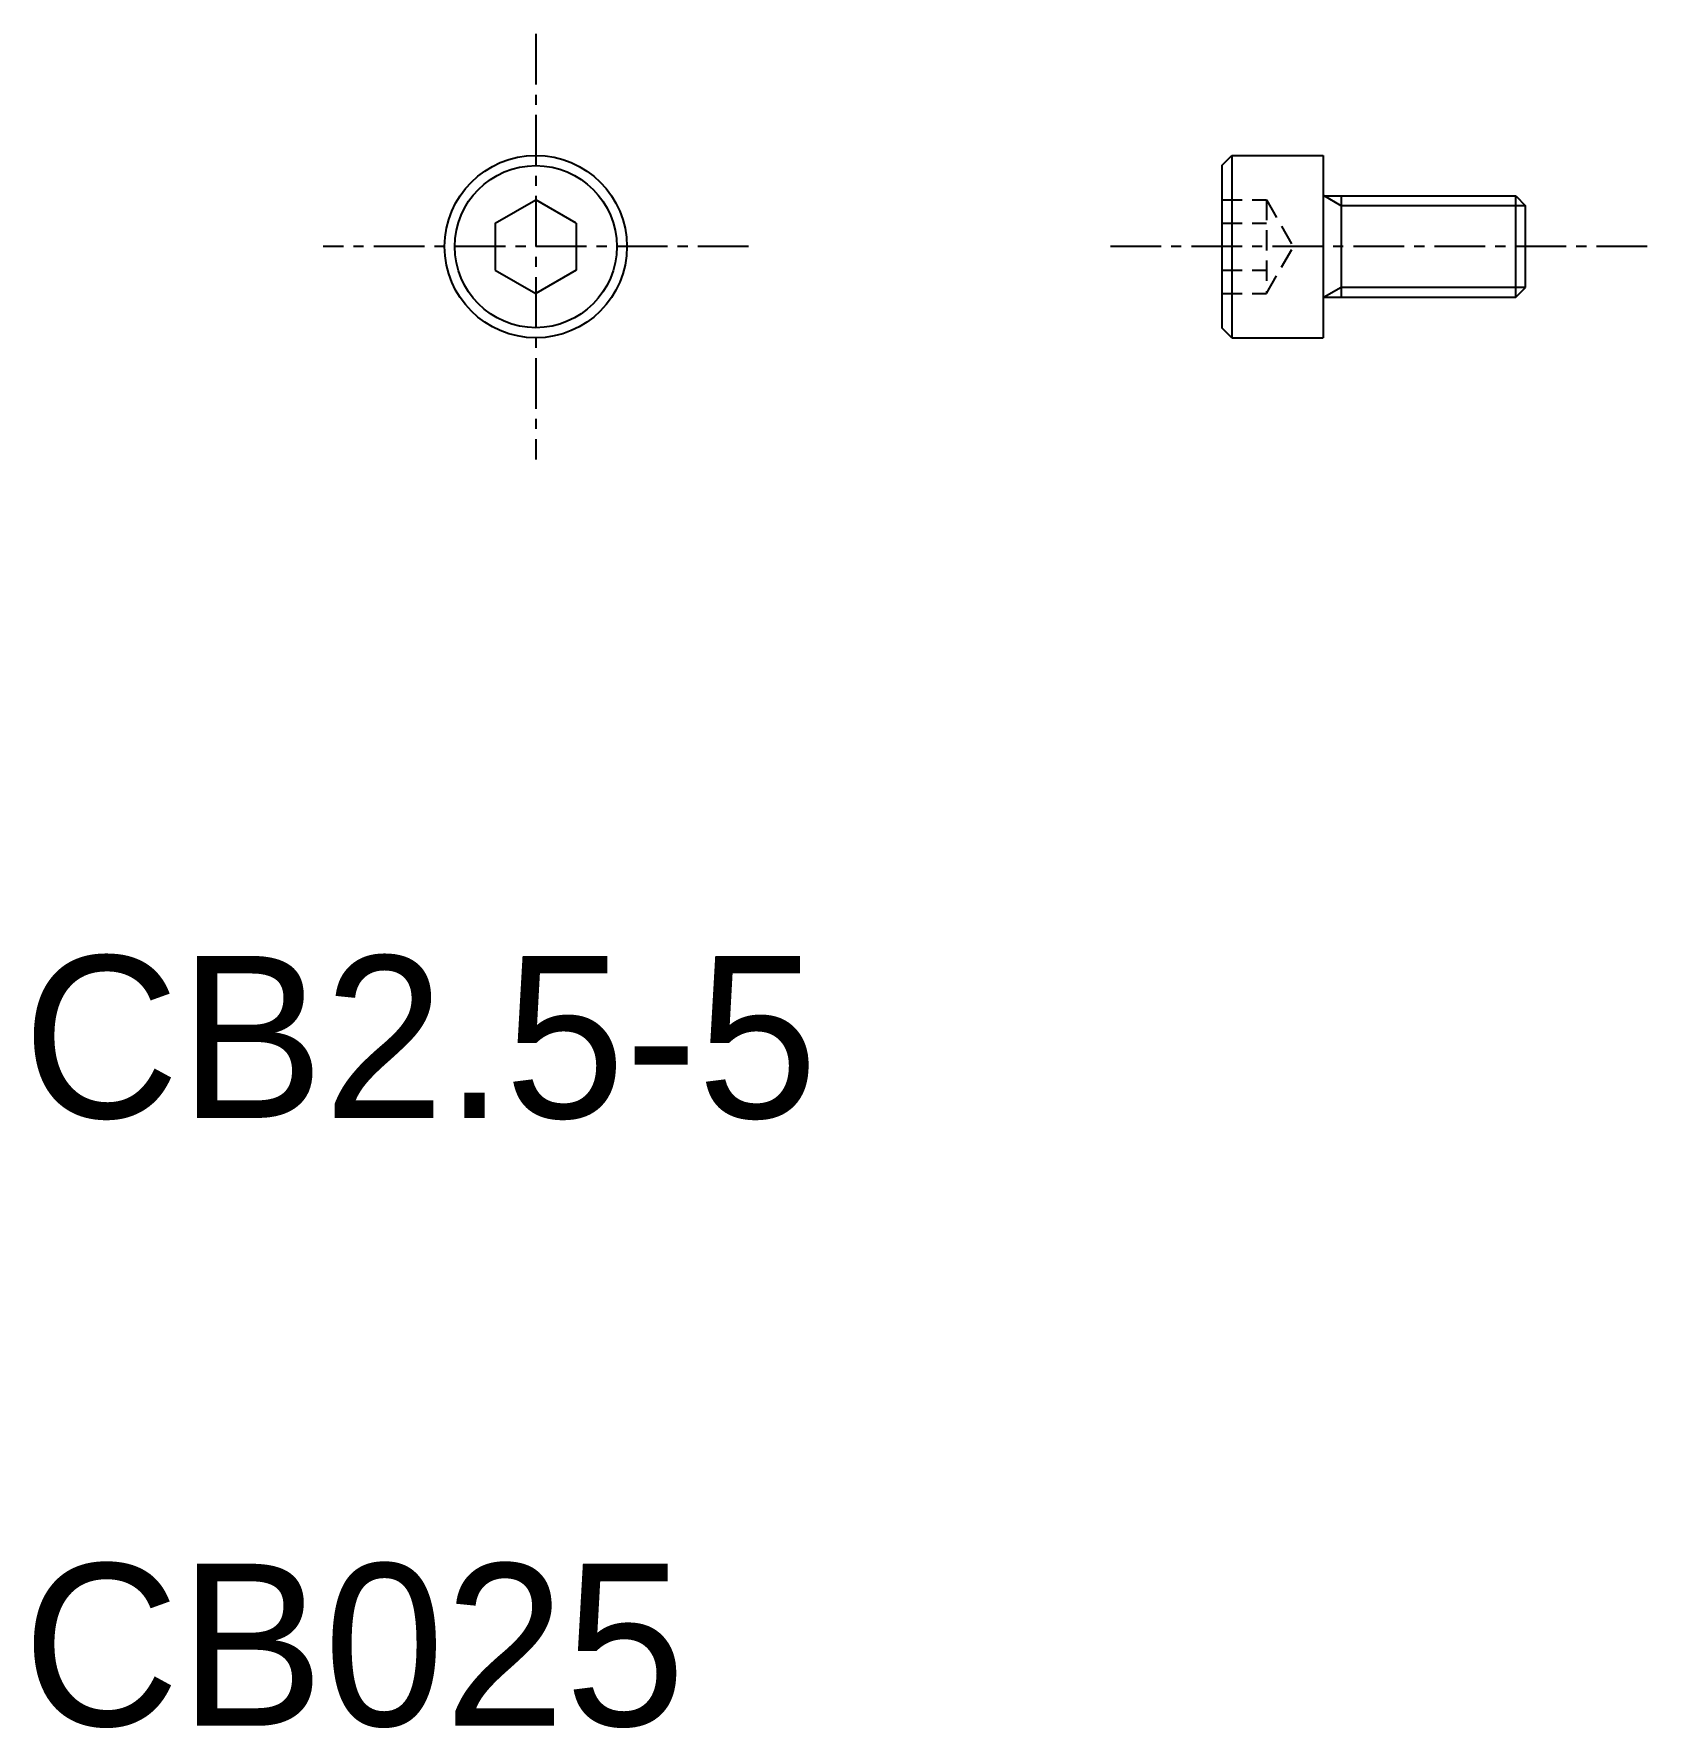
# Model space of a CAD drawing. Extents: x 112.5 to 152.3, y 46.7 to 88.5.
import ezdxf

# ---------------------------------------------------------------- set-up
doc = ezdxf.new("R2010")
doc.units = 0
doc.linetypes.add('CENTER', pattern=[2, 1.25, -0.25, 0.25, -0.25])
doc.linetypes.add('DASHED', pattern=[0.75, 0.5, -0.25])
doc.layers.get('0').update_dxf_attribs({"linetype": 'CONTINUOUS'})
doc.layers.add('CENTER', color=1, linetype='CENTER')

msp = doc.modelspace()

# ---------------------------------------------------------------- linework, layer by layer
at = {"color": 7, "linetype": 'CONTINUOUS'}
for p, q in [((141.798, 85.284), (142.048, 85.534)), ((142.048, 85.534), (144.298, 85.534)), ((142.048, 85.534), (142.048, 81.034)), ((144.298, 85.534), (144.298, 84.534)), ((141.798, 85.284), (141.798, 81.284)), ((144.298, 84.534), (149.054, 84.534)), ((144.298, 84.534), (144.298, 82.034)), ((144.748, 84.534), (144.748, 82.034)), ((149.054, 82.034), (149.054, 84.534)), ((149.054, 84.534), (149.298, 84.291)), ((123.863, 83.862), (124.863, 84.439)), ((125.863, 83.862), (124.863, 84.439)), ((149.298, 82.278), (149.298, 84.291)), ((123.863, 83.862), (123.863, 82.707)), ((125.863, 83.862), (125.863, 82.707)), ((123.863, 82.707), (124.863, 82.13)), ((125.863, 82.707), (124.863, 82.13)), ((144.298, 82.034), (149.054, 82.034)), ((144.298, 82.034), (144.298, 81.034)), ((149.054, 82.034), (149.298, 82.278)), ((142.048, 81.034), (141.798, 81.284)), ((142.048, 81.034), (144.298, 81.034))]:
    msp.add_line(p, q, dxfattribs=at)
at = {"color": 3, "linetype": 'CONTINUOUS'}
for p, q in [((144.748, 84.291), (144.326, 84.534)), ((149.298, 84.291), (144.748, 84.291)), ((144.748, 82.278), (144.326, 82.034)), ((149.298, 82.278), (144.748, 82.278))]:
    msp.add_line(p, q, dxfattribs=at)
at = {"color": 3, "linetype": 'DASHED'}
for p, q in [((141.798, 84.439), (142.898, 84.439)), ((142.898, 84.439), (142.898, 82.13)), ((142.898, 84.439), (143.564, 83.284)), ((141.798, 83.862), (142.898, 83.862)), ((142.898, 82.13), (143.564, 83.284)), ((141.798, 82.707), (142.898, 82.707)), ((141.798, 82.13), (142.898, 82.13))]:
    msp.add_line(p, q, dxfattribs=at)
at = {"color": 7, "linetype": 'CONTINUOUS'}
for radius in [2.25, 2]:
    msp.add_circle((124.863, 83.284), radius, dxfattribs=at)
at = {"layer": 'CENTER', "color": 1, "linetype": 'CENTER'}
for p, q in [((124.863, 88.534), (124.863, 78.034)), ((130.113, 83.284), (119.613, 83.284)), ((152.298, 83.284), (138.798, 83.284))]:
    msp.add_line(p, q, dxfattribs=at)

# ---------------------------------------------------------------- texts
at = {"color": 7, "linetype": 'CONTINUOUS'}
for s, p in [('CB2.5-5', (112.201, 61.782)), ('CB025', (112.201, 46.782))]:
    msp.add_text(s, height=4, dxfattribs=at).set_placement(p)

doc.saveas('drawing.dxf')
